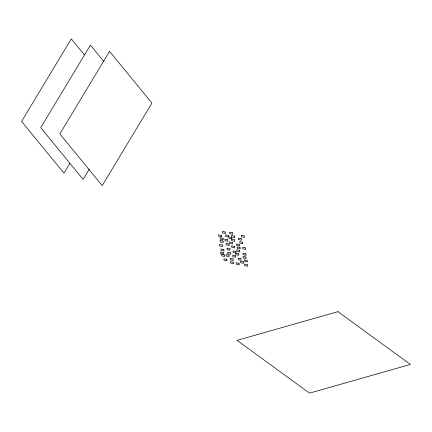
<?xml version="1.0" encoding="UTF-8"?>
<svg xmlns="http://www.w3.org/2000/svg" width="432" height="432" viewBox="0 0 432 432"><rect width="100%" height="100%" fill="white"/><g stroke="black" fill="none" stroke-linecap="round" stroke-linejoin="round"><path stroke-width="0.65" d="M69.887 163.345L63.979 173.162L21.6 121.419L71.296 38.864L84.434 54.902M89.354 169.009L83.101 179.404L40.721 127.661L90.418 45.106L103.977 61.663M109.544 51.349L59.848 133.904L102.222 185.647L151.918 103.091L109.544 51.349M337.964 311.661L237.092 340.362L309.528 393.136L410.4 364.441L337.964 311.661M232.438 232.735L229.522 232.151L229.673 233.663L232.589 234.247L232.438 232.735M225.196 232.016L222.28 231.433L222.431 232.94L225.347 233.528L225.196 232.016M244.199 235.861L241.283 235.273L241.439 236.785L244.355 237.373L244.199 235.861M234.5 236.093L231.584 235.505L231.736 237.017L234.652 237.605L234.5 236.093M228.328 235.445L225.412 234.857L225.563 236.369L228.479 236.952L228.328 235.445M241.272 238.68L238.356 238.091L238.513 239.603L241.423 240.187L241.272 238.68M231.692 237.449L228.776 236.866L228.933 238.378L231.849 238.961L231.692 237.449M221.508 235.435L218.592 234.846L218.743 236.358L221.659 236.947L221.508 235.435M234.463 239.819L231.547 239.231L231.703 240.743L234.614 241.326L234.463 239.819M242.687 242.217L239.771 241.628L239.922 243.14L242.838 243.724L242.687 242.217M223.085 238.302L220.169 237.713L220.32 239.225L223.236 239.814L223.085 238.302M227.777 239.798L224.867 239.215L225.018 240.721L227.934 241.31L227.777 239.798M232.335 242.509L229.419 241.92L229.57 243.432L232.486 244.021L232.335 242.509M223.031 241.024L220.12 240.435L220.271 241.947L223.187 242.536L223.031 241.024M239.36 244.507L236.444 243.918L236.601 245.43L239.517 246.019L239.36 244.507M228.998 243.988L226.082 243.4L226.238 244.912L229.154 245.5L228.998 243.988M245.57 247.898L242.654 247.315L242.806 248.821L245.722 249.41L245.57 247.898M240.052 247.493L237.136 246.904L237.292 248.416L240.208 249.005L240.052 247.493M234.457 246.418L231.547 245.83L231.698 247.342L234.614 247.93L234.457 246.418M222.345 245.03L219.429 244.447L219.586 245.954L222.496 246.542L222.345 245.03M239.63 250.382L236.72 249.799L236.871 251.311L239.787 251.894L239.63 250.382M229.9 248.778L226.984 248.189L227.135 249.701L230.051 250.29L229.9 248.778M235.899 251.456L232.983 250.868L233.134 252.38L236.05 252.968L235.899 251.456M245.948 253.789L243.038 253.206L243.189 254.718L246.105 255.301L245.948 253.789M223.862 249.556L220.946 248.967L221.098 250.479L224.014 251.068L223.862 249.556M238.572 253.746L235.656 253.157L235.807 254.669L238.723 255.258L238.572 253.746M230.58 252.817L227.664 252.229L227.821 253.741L230.737 254.329L230.58 252.817M245.911 257.024L242.995 256.435L243.151 257.947L246.062 258.536L245.911 257.024M223.409 252.634L220.493 252.05L220.649 253.562L223.565 254.146L223.409 252.634M235.58 255.744L232.664 255.155L232.816 256.667L235.732 257.256L235.58 255.744M228.955 255.096L226.044 254.507L226.195 256.019L229.111 256.608L228.955 255.096M224.456 254.956L221.54 254.372L221.692 255.884L224.608 256.468L224.456 254.956M241.024 258.752L238.108 258.169L238.264 259.675L241.175 260.264L241.024 258.752M247.163 260.474L244.247 259.886L244.399 261.398L247.315 261.986L247.163 260.474M233.091 258.903L230.175 258.32L230.332 259.832L233.248 260.415L233.091 258.903M243.437 261.819L240.521 261.23L240.673 262.742L243.589 263.326L243.437 261.819M226.827 259.335L223.911 258.752L224.062 260.264L226.978 260.847L226.827 259.335M247.396 264.735L244.48 264.146L244.631 265.658L247.547 266.247L247.396 264.735M233.312 262.192L230.396 261.603L230.553 263.115L233.469 263.704L233.312 262.192M239.015 263.32L236.099 262.737L236.25 264.249L239.166 264.832L239.015 263.32"/></g></svg>
